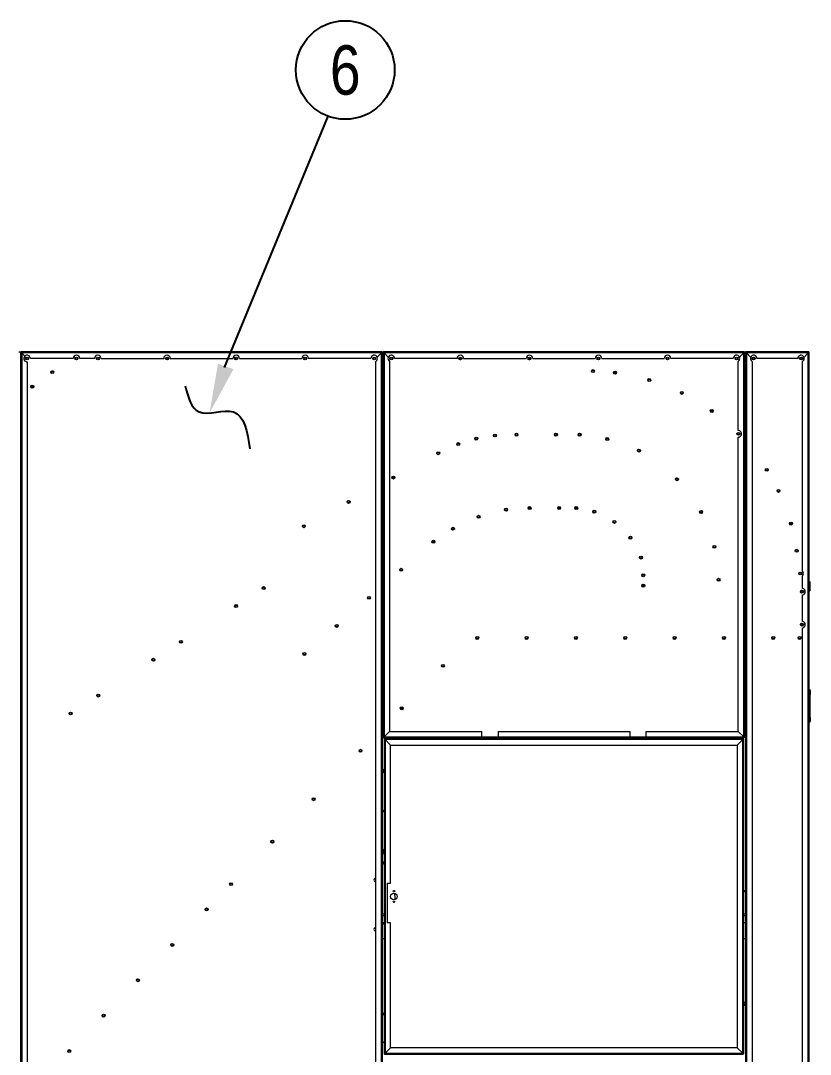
# Model space of a CAD drawing. Header units: millimetres. Extents: x 10706 to 40113, y 7812 to 28607.
# Drawn here: x 23401 to 25802, y 16259 to 19402 of the extents above; entities that cross this region are included whole.
import ezdxf
from ezdxf.enums import TextEntityAlignment as Align

# ---------------------------------------------------------------- set-up
doc = ezdxf.new("R2010")
doc.units = ezdxf.units.MM
doc.layers.add('냉각탑_dim', color=1, linetype='Continuous')
doc.layers.add('냉각탑_text', color=3, linetype='Continuous')
doc.styles.get("Standard").update_dxf_attribs({"font": 'arial.ttf'})

# ---------------------------------------------------------------- blocks, each defined once
blk = doc.blocks.new('1')
at = {"color": 7, "lineweight": 20, "ltscale": 0.003944}
blk.add_line((23395.5, 18394.7), (23402.6, 18394.7), dxfattribs=at)
at = {"color": 7, "lineweight": 20, "ltscale": 0.000888889}
for p, q in [((23401, 18393.1), (23402.6, 18393.1)), ((23401, 18391.6), (23402.6, 18391.6)), ((23402.6, 18394.7), (23402.6, 18393.1)), ((23404.1, 18394.7), (23404.1, 18393.1)), ((24497.9, 18394.7), (24497.9, 18393.1)), ((24499.4, 18394.7), (24499.4, 18393.1)), ((24501, 18393.1), (24499.4, 18393.1)), ((24501, 18391.6), (24499.4, 18391.6)), ((24503, 18393.1), (24504.6, 18393.1)), ((24503, 18391.6), (24504.6, 18391.6)), ((24504.6, 18394.7), (24504.6, 18393.1)), ((24506.1, 18394.7), (24506.1, 18393.1)), ((25599.9, 18394.7), (25599.9, 18393.1)), ((25601.4, 18394.7), (25601.4, 18393.1)), ((25603, 18393.1), (25601.4, 18393.1)), ((25603, 18391.6), (25601.4, 18391.6)), ((25605, 18393.1), (25606.6, 18393.1)), ((25605, 18391.6), (25606.6, 18391.6)), ((25606.6, 18394.7), (25606.6, 18393.1)), ((25608.1, 18394.7), (25608.1, 18393.1)), ((25795.9, 18394.7), (25795.9, 18393.1)), ((25797.4, 18394.7), (25797.4, 18393.1)), ((25799, 18393.1), (25797.4, 18393.1)), ((25799, 18391.6), (25797.4, 18391.6)), ((25799, 17668.6), (25800.6, 17668.6)), ((24503, 17223.8), (24504.6, 17223.8)), ((24503, 17222.3), (24504.6, 17222.3)), ((24504.6, 17220.7), (24504.6, 17222.3)), ((24506, 17217.1), (24507.6, 17217.1)), ((24506, 17215.6), (24507.6, 17215.6)), ((24506.1, 17220.7), (24506.1, 17222.3)), ((24507.6, 17218.7), (24507.6, 17217.1)), ((24509.1, 17218.7), (24509.1, 17217.1)), ((25596.9, 17218.7), (25596.9, 17217.1)), ((25598.4, 17218.7), (25598.4, 17217.1)), ((25600, 17217.1), (25598.4, 17217.1)), ((25600, 17215.6), (25598.4, 17215.6)), ((25599.9, 17220.7), (25599.9, 17222.3)), ((25603, 17223.8), (25601.4, 17223.8)), ((25603, 17222.3), (25601.4, 17222.3)), ((25601.4, 17220.7), (25601.4, 17222.3)), ((24506, 16261.8), (24507.6, 16261.8)), ((24506, 16260.3), (24507.6, 16260.3)), ((24507.6, 16258.7), (24507.6, 16260.3)), ((24509.1, 16258.7), (24509.1, 16260.3)), ((25596.9, 16258.7), (25596.9, 16260.3)), ((25600, 16261.8), (25598.4, 16261.8)), ((25598.4, 16258.7), (25598.4, 16260.3)), ((25600, 16260.3), (25598.4, 16260.3))]:
    blk.add_line(p, q, dxfattribs=at)
at = {"color": 7, "lineweight": 20, "ltscale": 0.000833333}
for p, q in [((23401, 18393.1), (23401, 18391.6)), ((23404.1, 18394.7), (23402.6, 18394.7)), ((23402.6, 18391.6), (23402.6, 18393.1)), ((23402.6, 18393.1), (23404.1, 18393.1)), ((23404.1, 18391.6), (23402.6, 18391.6)), ((24499.4, 18394.7), (24497.9, 18394.7)), ((24497.9, 18391.6), (24497.9, 18393.1)), ((24497.9, 18393.1), (24499.4, 18393.1)), ((24497.9, 18391.6), (24499.4, 18391.6)), ((24499.4, 18393.1), (24499.4, 18391.6)), ((24501, 18391.6), (24501, 18393.1)), ((24503, 18393.1), (24503, 18391.6)), ((24506.1, 18394.7), (24504.6, 18394.7)), ((24504.6, 18393.1), (24506.1, 18393.1)), ((24504.6, 18391.6), (24504.6, 18393.1)), ((24506.1, 18391.6), (24504.6, 18391.6)), ((25601.4, 18394.7), (25599.9, 18394.7)), ((25599.9, 18391.6), (25599.9, 18393.1)), ((25599.9, 18393.1), (25601.4, 18393.1)), ((25599.9, 18391.6), (25601.4, 18391.6)), ((25599.9, 18391.6), (25601.4, 18391.6)), ((25601.4, 18393.1), (25601.4, 18391.6)), ((25603, 18391.6), (25603, 18393.1)), ((25605, 18393.1), (25605, 18391.6)), ((25608.1, 18394.7), (25606.6, 18394.7)), ((25606.6, 18391.6), (25606.6, 18393.1)), ((25606.6, 18393.1), (25608.1, 18393.1)), ((25608.1, 18391.6), (25606.6, 18391.6)), ((25606.6, 18391.6), (25608.1, 18391.6)), ((25797.4, 18394.7), (25795.9, 18394.7)), ((25795.9, 18391.6), (25795.9, 18393.1)), ((25795.9, 18393.1), (25797.4, 18393.1)), ((25795.9, 18391.6), (25797.4, 18391.6)), ((25797.4, 18393.1), (25797.4, 18391.6)), ((25799, 18391.6), (25799, 18393.1)), ((24503, 17223.8), (24503, 17222.3)), ((24504.6, 17222.3), (24504.6, 17223.8)), ((24506.1, 17222.3), (24504.6, 17222.3)), ((24504.6, 17220.7), (24506.1, 17220.7)), ((24506, 17217.1), (24506, 17215.6)), ((24509.1, 17218.7), (24507.6, 17218.7)), ((24507.6, 17217.1), (24509.1, 17217.1)), ((24507.6, 17215.6), (24507.6, 17217.1)), ((24509.1, 17215.6), (24507.6, 17215.6)), ((25598.4, 17218.7), (25596.9, 17218.7)), ((25596.9, 17217.1), (25598.4, 17217.1)), ((25596.9, 17215.6), (25596.9, 17217.1)), ((25596.9, 17215.6), (25598.4, 17215.6)), ((25598.4, 17217.1), (25598.4, 17215.6)), ((25599.9, 17223.8), (25599.9, 17222.3)), ((25601.4, 17222.3), (25599.9, 17222.3)), ((25599.9, 17220.7), (25601.4, 17220.7)), ((25600, 17215.6), (25600, 17217.1)), ((25601.4, 17223.8), (25601.4, 17222.3)), ((25603, 17222.3), (25603, 17223.8)), ((24506, 16261.8), (24506, 16260.3)), ((24507.6, 16260.3), (24507.6, 16261.8)), ((24509.1, 16260.3), (24507.6, 16260.3)), ((24507.6, 16258.7), (24509.1, 16258.7)), ((25596.9, 16261.8), (25596.9, 16260.3)), ((25598.4, 16260.3), (25596.9, 16260.3)), ((25596.9, 16258.7), (25598.4, 16258.7)), ((25598.4, 16261.8), (25598.4, 16260.3)), ((25600, 16260.3), (25600, 16261.8))]:
    blk.add_line(p, q, dxfattribs=at)
at = {"color": 7, "lineweight": 20}
for p, q in [((23401, 18391.6), (23401, 15549.8)), ((24497.9, 18394.7), (23404.1, 18394.7)), ((23404.1, 18391.6), (23404.1, 15549.8)), ((24497.9, 18391.6), (23404.1, 18391.6)), ((24497.9, 15549.8), (24497.9, 18391.6)), ((24501, 15549.8), (24501, 18391.6)), ((24503, 18391.6), (24503, 17223.8)), ((25599.9, 18394.7), (24506.1, 18394.7)), ((25599.9, 18391.6), (24506.1, 18391.6)), ((24506.1, 18391.6), (24506.1, 17223.8)), ((25599.9, 17223.8), (25599.9, 18391.6)), ((25603, 17223.8), (25603, 18391.6)), ((25605, 18391.6), (25605, 15549.8)), ((25608.1, 18391.6), (25608.1, 15549.8)), ((25795.9, 15549.8), (25795.9, 18391.6)), ((25799, 15549.8), (25799, 18391.6)), ((23421, 18364.7), (23421, 16081.6)), ((24481, 15566.7), (24481, 18366)), ((24523, 18366), (24523, 17240.7)), ((25625, 18366), (25625, 15566.7)), ((25779, 15566.7), (25779, 17555.8)), ((24506, 17215.6), (24506, 16261.8)), ((24506.1, 17220.7), (25599.9, 17220.7)), ((25596.9, 17218.7), (24509.1, 17218.7)), ((25596.9, 17215.6), (24509.1, 17215.6)), ((24509.1, 17215.6), (24509.1, 16261.8)), ((24526, 17198.7), (25580, 17198.7)), ((25580, 17198.7), (25580, 16278.7)), ((25596.9, 16261.8), (25596.9, 17215.6)), ((25600, 16261.8), (25600, 17215.6)), ((24509.1, 16261.8), (25596.9, 16261.8)), ((24509.1, 16258.7), (25596.9, 16258.7)), ((25580, 16278.7), (24526, 16278.7))]:
    blk.add_line(p, q, dxfattribs=at)
at = {"color": 7, "lineweight": 20, "ltscale": 0.000833349}
for p, q in [((23402.6, 18391.6), (23404.1, 18391.6)), ((24504.6, 18391.6), (24506.1, 18391.6))]:
    blk.add_line(p, q, dxfattribs=at)
at = {"color": 7, "lineweight": 20, "ltscale": 0.001722}
for p, q in [((23404.1, 18391.6), (23404.1, 18394.7)), ((24506.1, 18391.6), (24506.1, 18394.7)), ((25608.1, 18391.6), (25608.1, 18394.7)), ((24506.1, 17223.8), (24503, 17223.8)), ((24506.1, 17223.8), (24506.1, 17220.7)), ((24509.1, 17215.6), (24509.1, 17218.7)), ((25599.9, 17223.8), (25603, 17223.8)), ((24509.1, 16261.8), (24506, 16261.8)), ((24509.1, 16261.8), (24509.1, 16258.7)), ((25596.9, 16261.8), (25600, 16261.8))]:
    blk.add_line(p, q, dxfattribs=at)
at = {"color": 7, "lineweight": 20, "ltscale": 0.007529}
blk.add_line((23413.7, 18382), (23404.1, 18391.6), dxfattribs=at)
blk.add_line((23413.7, 18382), (23404.1, 18391.6), dxfattribs=at)
at = {"color": 7, "lineweight": 20, "ltscale": 0.010045}
for p, q in [((24485.1, 18378.8), (24497.9, 18391.6)), ((24485.1, 18378.8), (24497.9, 18391.6)), ((24518.9, 18378.8), (24506.1, 18391.6)), ((24518.9, 18378.8), (24506.1, 18391.6)), ((25587.1, 18378.8), (25599.9, 18391.6)), ((25587.1, 18378.8), (25599.9, 18391.6)), ((25620.9, 18378.8), (25608.1, 18391.6)), ((25620.9, 18378.8), (25608.1, 18391.6)), ((25783.1, 18378.8), (25795.9, 18391.6)), ((25783.1, 18378.8), (25795.9, 18391.6))]:
    blk.add_line(p, q, dxfattribs=at)
at = {"color": 7, "lineweight": 20, "ltscale": 0.000833318}
blk.add_line((24497.9, 18391.6), (24499.4, 18391.6), dxfattribs=at)
at = {"color": 7, "lineweight": 20, "ltscale": 0.002889}
for p, q in [((24499.4, 18394.7), (24504.6, 18394.7)), ((25601.4, 18394.7), (25606.6, 18394.7))]:
    blk.add_line(p, q, dxfattribs=at)
at = {"color": 7, "lineweight": 20, "ltscale": 0.001111}
for p, q in [((24501, 18391.6), (24503, 18391.6)), ((25603, 18391.6), (25605, 18391.6)), ((24503, 18357.8), (24501, 18357.8)), ((25605, 18357.8), (25603, 18357.8)), ((24503, 18354.7), (24501, 18354.7)), ((24501, 18350.1), (24503, 18350.1)), ((24501, 18349.6), (24503, 18349.6)), ((24501, 18348), (24503, 18348)), ((25605, 18354.7), (25603, 18354.7)), ((25603, 17595.9), (25605, 17595.9)), ((25603, 17549), (25605, 17549)), ((25605, 17547.5), (25603, 17547.5)), ((25605, 17545.9), (25603, 17545.9)), ((25605, 17545.9), (25603, 17545.9)), ((25605, 17542.8), (25603, 17542.8)), ((25605, 17507), (25603, 17507)), ((25605, 17503.9), (25603, 17503.9)), ((25605, 17389.9), (25603, 17389.9)), ((25603, 17378), (25605, 17378)), ((25603, 17376.5), (25605, 17376.5)), ((25603, 17374.9), (25605, 17374.9)), ((25605, 17373.3), (25603, 17373.3)), ((25603, 17368.3), (25605, 17368.3)), ((25605, 17367.1), (25603, 17367.1)), ((25802.3, 17353.3), (25800.3, 17353.3)), ((25802.3, 17352.5), (25800.3, 17352.5)), ((25605, 17267.1), (25603, 17267.1)), ((25800.3, 17283.3), (25802.3, 17283.3))]:
    blk.add_line(p, q, dxfattribs=at)
at = {"color": 7, "lineweight": 20, "ltscale": 0.104333}
for p, q in [((25795.9, 18394.7), (25608.1, 18394.7)), ((25795.9, 18391.6), (25608.1, 18391.6))]:
    blk.add_line(p, q, dxfattribs=at)
at = {"color": 7, "lineweight": 20, "ltscale": 0.072222}
blk.add_line((23560.5, 18374.7), (23430.5, 18374.7), dxfattribs=at)
at = {"color": 7, "lineweight": 20, "ltscale": 0.025278}
blk.add_line((23626, 18374.7), (23580.5, 18374.7), dxfattribs=at)
at = {"color": 7, "lineweight": 20, "ltscale": 0.105556}
for p, q in [((23646, 18374.7), (23836, 18374.7)), ((23856, 18374.7), (24046, 18374.7)), ((24066, 18374.7), (24256, 18374.7)), ((24466, 18374.7), (24276, 18374.7)), ((24728, 18374.7), (24538, 18374.7)), ((24748, 18374.7), (24938, 18374.7)), ((24958, 18374.7), (25148, 18374.7)), ((25168, 18374.7), (25358, 18374.7)), ((25568, 18374.7), (25378, 18374.7))]:
    blk.add_line(p, q, dxfattribs=at)
at = {"color": 7, "lineweight": 20, "ltscale": 0.00315}
for p, q in [((24735.2, 18375.7), (24740.9, 18375.7)), ((24945.2, 18375.7), (24950.9, 18375.7))]:
    blk.add_line(p, q, dxfattribs=at)
at = {"color": 7, "lineweight": 20, "ltscale": 0.003136}
for p, q in [((24735.2, 18373.7), (24740.8, 18373.7)), ((24945.2, 18373.7), (24950.8, 18373.7))]:
    blk.add_line(p, q, dxfattribs=at)
at = {"color": 7, "lineweight": 20, "ltscale": 0.001812}
for p, q in [((24736.4, 18372.2), (24739.7, 18372.2)), ((24946.4, 18372.2), (24949.7, 18372.2))]:
    blk.add_line(p, q, dxfattribs=at)
at = {"color": 7, "lineweight": 20, "ltscale": 0.002485}
blk.add_line((25156, 18372.4), (25156, 18376.9), dxfattribs=at)
at = {"color": 7, "lineweight": 20, "ltscale": 0.11685}
blk.add_line((25583, 18155.7), (25583, 18366), dxfattribs=at)
at = {"color": 7, "lineweight": 20, "ltscale": 0.068889}
blk.add_line((25764, 18374.7), (25640, 18374.7), dxfattribs=at)
at = {"color": 7, "lineweight": 20, "ltscale": 0.354778}
blk.add_line((25779, 17727.4), (25779, 18366), dxfattribs=at)
at = {"color": 7, "lineweight": 20, "ltscale": 0.00282}
for p, q in [((23498.2, 18336), (23494.1, 18333)), ((23437.6, 18291.9), (23433.4, 18288.9))]:
    blk.add_line(p, q, dxfattribs=at)
at = {"color": 7, "lineweight": 20, "ltscale": 0.001525}
for p, q in [((25605, 18152.9), (25603, 18154.8)), ((25605, 18148.7), (25603, 18150.6)), ((25605, 18098), (25603, 18099.9))]:
    blk.add_line(p, q, dxfattribs=at)
at = {"color": 7, "lineweight": 20, "ltscale": 0.497241}
blk.add_line((25583, 17240.7), (25583, 18135.7), dxfattribs=at)
at = {"color": 7, "lineweight": 20, "ltscale": 0.001265}
for p, q in [((24501, 18017.2), (24503, 18018.2)), ((24501, 18013.6), (24503, 18014.7)), ((24501, 17971.6), (24503, 17972.7))]:
    blk.add_line(p, q, dxfattribs=at)
at = {"color": 7, "lineweight": 20, "ltscale": 0.003257}
blk.add_line((24533.8, 18015.5), (24533.8, 18009.6), dxfattribs=at)
at = {"color": 7, "lineweight": 20, "ltscale": 0.001473}
for p, q in [((24503, 17710.9), (24501, 17709.2)), ((24503, 17706.8), (24501, 17705)), ((24503, 17657.8), (24501, 17656.1))]:
    blk.add_line(p, q, dxfattribs=at)
at = {"color": 7, "lineweight": 20, "ltscale": 0.021651}
blk.add_line((25779, 17675.4), (25779, 17714.3), dxfattribs=at)
at = {"color": 7, "lineweight": 20, "ltscale": 0.014944}
blk.add_line((25800.6, 17695.5), (25800.6, 17668.6), dxfattribs=at)
at = {"color": 7, "lineweight": 20, "ltscale": 0.044669}
blk.add_line((25779, 17575.4), (25779, 17655.8), dxfattribs=at)
at = {"color": 7, "lineweight": 20, "ltscale": 0.000722222}
blk.add_line((25799, 17352.5), (25800.3, 17352.5), dxfattribs=at)
at = {"color": 7, "lineweight": 20, "ltscale": 0.001833}
for p, q in [((25802.3, 17352.5), (25799, 17352.5)), ((25802.3, 17284.1), (25799, 17284.1))]:
    blk.add_line(p, q, dxfattribs=at)
at = {"color": 7, "lineweight": 20, "ltscale": 0.006389}
for p, q in [((25800.3, 17364.8), (25800.3, 17353.3)), ((25802.3, 17364.8), (25802.3, 17353.3)), ((25800.3, 17283.3), (25800.3, 17271.8)), ((25802.3, 17283.3), (25802.3, 17271.8))]:
    blk.add_line(p, q, dxfattribs=at)
at = {"color": 7, "lineweight": 20, "ltscale": 0.002333}
for p, q in [((25802.3, 17348.3), (25802.3, 17352.5)), ((25802.3, 17284.1), (25802.3, 17288.3))]:
    blk.add_line(p, q, dxfattribs=at)
at = {"color": 7, "lineweight": 20, "ltscale": 0.038}
blk.add_line((25802.3, 17284.1), (25802.3, 17352.5), dxfattribs=at)
at = {"color": 7, "lineweight": 20, "ltscale": 0.005556}
for p, q in [((25802.3, 17338.3), (25802.3, 17348.3)), ((25802.3, 17328.3), (25802.3, 17338.3)), ((25802.3, 17318.3), (25802.3, 17328.3)), ((25802.3, 17308.3), (25802.3, 17318.3)), ((25802.3, 17298.3), (25802.3, 17308.3)), ((25802.3, 17288.3), (25802.3, 17298.3)), ((24516, 16778.7), (24526, 16778.7)), ((24526, 16658.7), (24516, 16658.7)), ((24501, 16385.2), (24506, 16376.6)), ((24501, 16385.2), (24506, 16376.6))]:
    blk.add_line(p, q, dxfattribs=at)
at = {"color": 7, "lineweight": 20, "ltscale": 0.001596}
for p, q in [((24503, 17282.6), (24501, 17280.5)), ((24503, 17277.5), (24501, 17275.5)), ((24503, 17227.3), (24501, 17225.2))]:
    blk.add_line(p, q, dxfattribs=at)
at = {"color": 7, "lineweight": 20, "ltscale": 0.013278}
for p, q in [((24523, 17240.7), (24506.1, 17223.8)), ((24506.1, 17223.8), (24523, 17240.7)), ((25583, 17240.7), (25599.9, 17223.8)), ((25599.9, 17223.8), (25583, 17240.7)), ((24509.1, 17215.6), (24526, 17198.7)), ((24526, 17198.7), (24509.1, 17215.6)), ((25580, 17198.7), (25596.9, 17215.6)), ((25596.9, 17215.6), (25580, 17198.7)), ((24526, 16278.7), (24509.1, 16261.8)), ((24509.1, 16261.8), (24526, 16278.7)), ((25596.9, 16261.8), (25580, 16278.7)), ((25580, 16278.7), (25596.9, 16261.8))]:
    blk.add_line(p, q, dxfattribs=at)
at = {"color": 7, "lineweight": 20, "ltscale": 0.155556}
for p, q in [((24523, 17240.7), (24803, 17240.7)), ((25303, 17240.7), (25583, 17240.7))]:
    blk.add_line(p, q, dxfattribs=at)
at = {"color": 7, "lineweight": 20, "ltscale": 0.009389}
for p, q in [((24803, 17223.8), (24803, 17240.7)), ((24853, 17240.7), (24853, 17223.8)), ((25253, 17240.7), (25253, 17223.8)), ((25303, 17223.8), (25303, 17240.7))]:
    blk.add_line(p, q, dxfattribs=at)
at = {"color": 7, "lineweight": 20, "ltscale": 0.222222}
for p, q in [((24853, 17240.7), (25253, 17240.7)), ((24853, 17223.8), (25253, 17223.8))]:
    blk.add_line(p, q, dxfattribs=at)
at = {"color": 7, "lineweight": 20, "ltscale": 0.001632}
blk.add_line((24503.1, 17222.3), (24501, 17220.2), dxfattribs=at)
at = {"color": 7, "lineweight": 20, "ltscale": 0.164944}
for p, q in [((24506.1, 17223.8), (24803, 17223.8)), ((25303, 17223.8), (25599.9, 17223.8))]:
    blk.add_line(p, q, dxfattribs=at)
at = {"color": 7, "lineweight": 20, "ltscale": 0.233333}
blk.add_line((24526, 16778.7), (24526, 17198.7), dxfattribs=at)
at = {"color": 7, "lineweight": 20, "ltscale": 0.00139}
for p, q in [((24575.7, 17218.7), (24577.2, 17220.7)), ((24580.1, 17218.7), (24581.6, 17220.7)), ((24669.5, 17218.7), (24671, 17220.7)), ((24669.5, 17218.7), (24671, 17220.7))]:
    blk.add_line(p, q, dxfattribs=at)
at = {"color": 7, "lineweight": 20, "ltscale": 0.027778}
for p, q in [((24803, 17223.8), (24853, 17223.8)), ((24803, 17223.8), (24853, 17223.8)), ((25253, 17223.8), (25303, 17223.8)), ((25253, 17223.8), (25303, 17223.8))]:
    blk.add_line(p, q, dxfattribs=at)
at = {"color": 7, "lineweight": 20, "ltscale": 0.004623}
for p, q in [((24501, 17119.3), (24506, 17126)), ((24501, 17113.5), (24506, 17120.2)), ((24501, 16994.5), (24506, 17001.2)), ((24501, 16994.5), (24506, 17001.2))]:
    blk.add_line(p, q, dxfattribs=at)
at = {"color": 7, "lineweight": 20, "ltscale": 0.066667}
blk.add_line((24516, 16778.7), (24516, 16658.7), dxfattribs=at)
at = {"color": 7, "lineweight": 20, "ltscale": 0.002778}
for p, q in [((25600, 16756.5), (25605, 16756.5)), ((25605, 16754.9), (25600, 16754.9)), ((25600, 16754.9), (25605, 16754.9)), ((25605, 16753.3), (25600, 16753.3)), ((24506, 16684.8), (24501, 16684.8)), ((24506, 16680.1), (24501, 16680.1)), ((25605, 16684.8), (25600, 16684.8)), ((25605, 16680.1), (25600, 16680.1)), ((24501, 16659.8), (24506, 16659.8)), ((25600, 16659.8), (25605, 16659.8)), ((24506, 16609.8), (24501, 16609.8)), ((25605, 16609.8), (25600, 16609.8))]:
    blk.add_line(p, q, dxfattribs=at)
at = {"color": 7, "lineweight": 20, "ltscale": 0.211111}
blk.add_line((24526, 16278.7), (24526, 16658.7), dxfattribs=at)
at = {"color": 7, "lineweight": 20, "ltscale": 0.003928}
blk.add_line((24506, 16292.5), (24501, 16297.5), dxfattribs=at)
at = {"color": 7, "lineweight": 20}
for centre, radius in [((23420.5, 18374.7), 4.5), ((23420.5, 18374.7), 3), ((23570.5, 18374.7), 4.5), ((23570.5, 18374.7), 3), ((23636, 18374.7), 4.5), ((23636, 18374.7), 3), ((23846, 18374.7), 4.5), ((23846, 18374.7), 3), ((24056, 18374.7), 4.5), ((24056, 18374.7), 3), ((24266, 18374.7), 4.5), ((24266, 18374.7), 3), ((24476, 18374.7), 4.5), ((24476, 18374.7), 3), ((24528, 18374.7), 4.5), ((24528, 18374.7), 3), ((24738, 18374.7), 4.5), ((24738, 18374.7), 3), ((24948, 18374.7), 4.5), ((24948, 18374.7), 3), ((25158, 18374.7), 4.5), ((25158, 18374.7), 3), ((25368, 18374.7), 4.5), ((25368, 18374.7), 3), ((25578, 18374.7), 4.5), ((25578, 18374.7), 3), ((25630, 18374.7), 4.5), ((25630, 18374.7), 3), ((25774, 18374.7), 4.5), ((25774, 18374.7), 3), ((23497.1, 18333.2), 4.5), ((23497.1, 18333.2), 3), ((25141.2, 18336.5), 4.5), ((25141.2, 18336.5), 3), ((25208.4, 18331.7), 4.5), ((25208.4, 18331.7), 3), ((25312.6, 18309.3), 4.5), ((25312.6, 18309.3), 3), ((23436.4, 18289.1), 4.5), ((23436.4, 18289.1), 3), ((25411.6, 18270.1), 4.5), ((25411.6, 18270.1), 3), ((25502.7, 18215.1), 4.5), ((25502.7, 18215.1), 3), ((24843.1, 18140.6), 4.5), ((24843.1, 18140.6), 3), ((24908.8, 18143), 4.5), ((24908.8, 18143), 3), ((25028.8, 18143), 4.5), ((25028.8, 18143), 3), ((25100.8, 18143), 4.5), ((25100.8, 18143), 3), ((25583.5, 18145.7), 4.5), ((25583.5, 18145.7), 3), ((24731.7, 18114.4), 4.5), ((24731.7, 18114.4), 3), ((24786.5, 18131), 4.5), ((24786.5, 18131), 3), ((25184.6, 18129.8), 4.5), ((25184.6, 18129.8), 3), ((24670.7, 18086.6), 4.5), ((24670.7, 18086.6), 3), ((25281.2, 18094.6), 4.5), ((25281.2, 18094.6), 3), ((24534.5, 18012.6), 4.5), ((24534.5, 18012.6), 3), ((25396.8, 18007.7), 4.5), ((25669.7, 18036.2), 4.5), ((25669.7, 18036.2), 3), ((25396.8, 18007.7), 3), ((25705.5, 17972), 4.5), ((25705.5, 17972), 3), ((24398.3, 17938.6), 4.5), ((24398.3, 17938.6), 3), ((24877, 17914.9), 4.5), ((24877, 17914.9), 3), ((24948.6, 17920.1), 4.5), ((24948.6, 17920.1), 3), ((25038.6, 17920.1), 4.5), ((25038.6, 17920.1), 3), ((25090.6, 17920.1), 4.5), ((25090.6, 17920.1), 3), ((24793.5, 17893.6), 4.5), ((24793.5, 17893.6), 3), ((25145.4, 17908.9), 4.5), ((25145.4, 17908.9), 3), ((25469.9, 17908), 4.5), ((25469.9, 17908), 3), ((24262.1, 17864.6), 4.5), ((24262.1, 17864.6), 3), ((24715.7, 17857.1), 4.5), ((24715.7, 17857.1), 3), ((25206.5, 17877.9), 4.5), ((25206.5, 17877.9), 3), ((25743.4, 17872.5), 4.5), ((25743.4, 17872.5), 3), ((25255.2, 17829.8), 4.5), ((25255.2, 17829.8), 3), ((24656.1, 17817.7), 4.5), ((24656.1, 17817.7), 3), ((25510.6, 17802), 4.5), ((25510.6, 17802), 3), ((25760.9, 17790.1), 4.5), ((25760.9, 17790.1), 3), ((25287.1, 17769.5), 4.5), ((25287.1, 17769.5), 3), ((24558.1, 17732.3), 4.5), ((24558.1, 17732.3), 3), ((25294.1, 17715.4), 4.5), ((25294.1, 17715.4), 3), ((25523.4, 17701.8), 4.5), ((25523.4, 17701.8), 3), ((25771.5, 17720.9), 4.5), ((25771.5, 17720.9), 3), ((24140, 17676.5), 4.5), ((24140, 17676.5), 3), ((25294.4, 17683.9), 4.5), ((25294.4, 17683.9), 3), ((25777, 17665.6), 4.5), ((25777, 17665.6), 3), ((24460, 17646.9), 4.5), ((24460, 17646.9), 3), ((24056.1, 17622), 4.5), ((24056.1, 17622), 3), ((24362, 17561.5), 4.5), ((24362, 17561.5), 3), ((25777, 17565.6), 4.5), ((25777, 17565.6), 3), ((23888.4, 17513.1), 4.5), ((23888.4, 17513.1), 3), ((24789.5, 17524.9), 4.5), ((24789.5, 17524.9), 3), ((24939.5, 17524.9), 4.5), ((24939.5, 17524.9), 3), ((25089.5, 17524.9), 4.5), ((25089.5, 17524.9), 3), ((25239.5, 17524.9), 4.5), ((25239.5, 17524.9), 3), ((25389.5, 17524.9), 4.5), ((25389.5, 17524.9), 3), ((25539.5, 17524.9), 4.5), ((25539.5, 17524.9), 3), ((25689.5, 17524.9), 4.5), ((25689.5, 17524.9), 3), ((25769.5, 17524.9), 4.5), ((25769.5, 17524.9), 3), ((24263.9, 17476.2), 4.5), ((24264, 17476.2), 3), ((23804.5, 17458.6), 4.5), ((23804.5, 17458.6), 3), ((24685.1, 17440.1), 4.5), ((24685.1, 17440.1), 3), ((23636.8, 17349.7), 4.5), ((23636.8, 17349.7), 3), ((23552.9, 17295.2), 4.5), ((23552.9, 17295.2), 3), ((24559.8, 17310.9), 4.5), ((24559.8, 17310.9), 3), ((24434.4, 17181.7), 4.5), ((24434.4, 17181.7), 3), ((24291.7, 17034.5), 4.5), ((24291.7, 17034.5), 3), ((24166.4, 16905.3), 4.5), ((24166.4, 16905.3), 3), ((24041, 16776.1), 4.5), ((24041, 16776.1), 3), ((24536, 16754.9), 2.25), ((24536, 16738.7), 10), ((24536, 16722.5), 2.25), ((23966.5, 16699.3), 4.5), ((23966.5, 16699.3), 3), ((23862.1, 16591.6), 4.5), ((23862.1, 16591.6), 3), ((23757.7, 16484), 4.5), ((23757.7, 16484), 3), ((23653.2, 16376.3), 4.5), ((23653.2, 16376.3), 3), ((23548.8, 16268.6), 4.5), ((23548.8, 16268.6), 3)]:
    blk.add_circle(centre, radius, dxfattribs=at)
for centre, radius, start, end in [((23589.9, 18391.6), 3.1, 89.7397, 90), ((23600.1, 18391.6), 3.1, 90, 90.2603), ((24693.9, 18391.6), 3.1, 89.7397, 90), ((24702.1, 18391.6), 3.1, 90, 90.2603), ((25795.9, 18391.6), 3.1, 89.7307, 90), ((25795.9, 18391.6), 1.5, 360, 89.6129), ((25795.9, 18391.6), 3.1, 28.9378, 61.0622), ((25795.9, 18391.6), 3.1, 360, 0.2618), ((23420.5, 18374.7), 10, 0, 272.8656), ((23570.5, 18374.7), 10, 0, 180), ((23636, 18374.7), 10, 360, 180), ((23846, 18374.7), 10, 360, 180), ((24056, 18374.7), 10, 360, 180), ((24266, 18374.7), 10, 0, 180), ((24476, 18374.7), 10, 300, 180), ((24528, 18374.7), 10, 0, 239.9997), ((24738, 18374.7), 10, 0, 180), ((24948, 18374.7), 10, 360, 180), ((25158, 18374.7), 10, 360, 180), ((25368, 18374.7), 10, 360, 180), ((25578, 18374.7), 10, 300.0003, 180), ((25630, 18374.7), 10, 0, 240), ((25774, 18374.7), 10, 300, 180), ((25583.5, 18145.7), 10, 267.1352, 92.8648), ((25133.5, 17695.8), 660.3, 44.432, 44.6794), ((25771.5, 17720.9), 10, 319.1416, 40.8584), ((25797.5, 17695.5), 3.1, 0, 61.0615), ((25777, 17665.6), 10, 281.5372, 78.4628), ((25777, 17565.6), 10, 281.5372, 78.4628), ((25795.9, 17503.9), 3.1, 359.7467, 0), ((25798.8, 17364.8), 3.5, 0, 86.7271), ((25798.8, 17364.8), 1.5, 0, 82.3445), ((25798.8, 17271.8), 1.5, 277.6555, 0), ((25798.8, 17271.8), 3.5, 273.2729, 0), ((24854.8, 17221.5), 4.5, 190.7006, 219.059), ((24854.8, 17221.5), 3, 196.1717, 250.9411), ((24854.8, 17221.5), 3, 289.0589, 343.8283), ((24854.8, 17221.5), 4.5, 320.941, 349.2994), ((24970.5, 17217.3), 4.5, 131.1148, 162.0041), ((24970.5, 17217.3), 3, 27.6081, 152.3919), ((24970.5, 17217.3), 4.5, 17.9959, 48.8852), ((24945.3, 16754.9), 458, 163.571, 165.9508), ((24503.6, 16840.7), 2.5, 13.3914, 346.6086), ((24479.4, 16788.7), 4.5, 69.1729, 290.8271), ((24945.3, 16754.9), 407.2, 179.8866, 180.1134), ((24945.3, 16754.9), 407.2, 180.9054, 183.6278), ((24479.4, 16638.7), 4.5, 69.1729, 290.8271), ((24504.4, 16665.6), 10, 250.5261, 279.5915), ((25600.9, 16412.3), 4.5, 25.0674, 101.8471), ((25600.9, 16412.3), 3, 252.0641, 107.9358), ((25600.9, 16412.3), 4.5, 258.1529, 334.9326)]:
    blk.add_arc(centre, radius, start, end, dxfattribs=at)
at = {"layer": '냉각탑_dim', "lineweight": -3}
blk.add_spline([(23901, 18292), (23943.4, 18212.4), (24047.9, 18212.4), (24097.7, 18100.5)], degree=3, dxfattribs=at)
blk.add_solid([(24048.3, 18342.4), (23975.3, 18209), (24001.1, 18358.8)], dxfattribs=at)

msp = doc.modelspace()

# ---------------------------------------------------------------- linework, layer by layer
at = {"layer": '냉각탑_dim', "linetype": 'ByBlock', "lineweight": -3}
msp.add_lwpolyline([(24021, 18347.7), (24335.9, 19111.5)], dxfattribs=at)
msp.add_circle((24388.1, 19252.1), 150, dxfattribs=at)

# ---------------------------------------------------------------- block references
msp.add_blockref('1', (0, 0))

# ---------------------------------------------------------------- texts
at = {"layer": '냉각탑_text', "width": 0.8}
msp.add_text('6', height=150, dxfattribs=at).set_placement((24388.1, 19252.1), align=Align.MIDDLE_CENTER)

doc.saveas('drawing.dxf')
